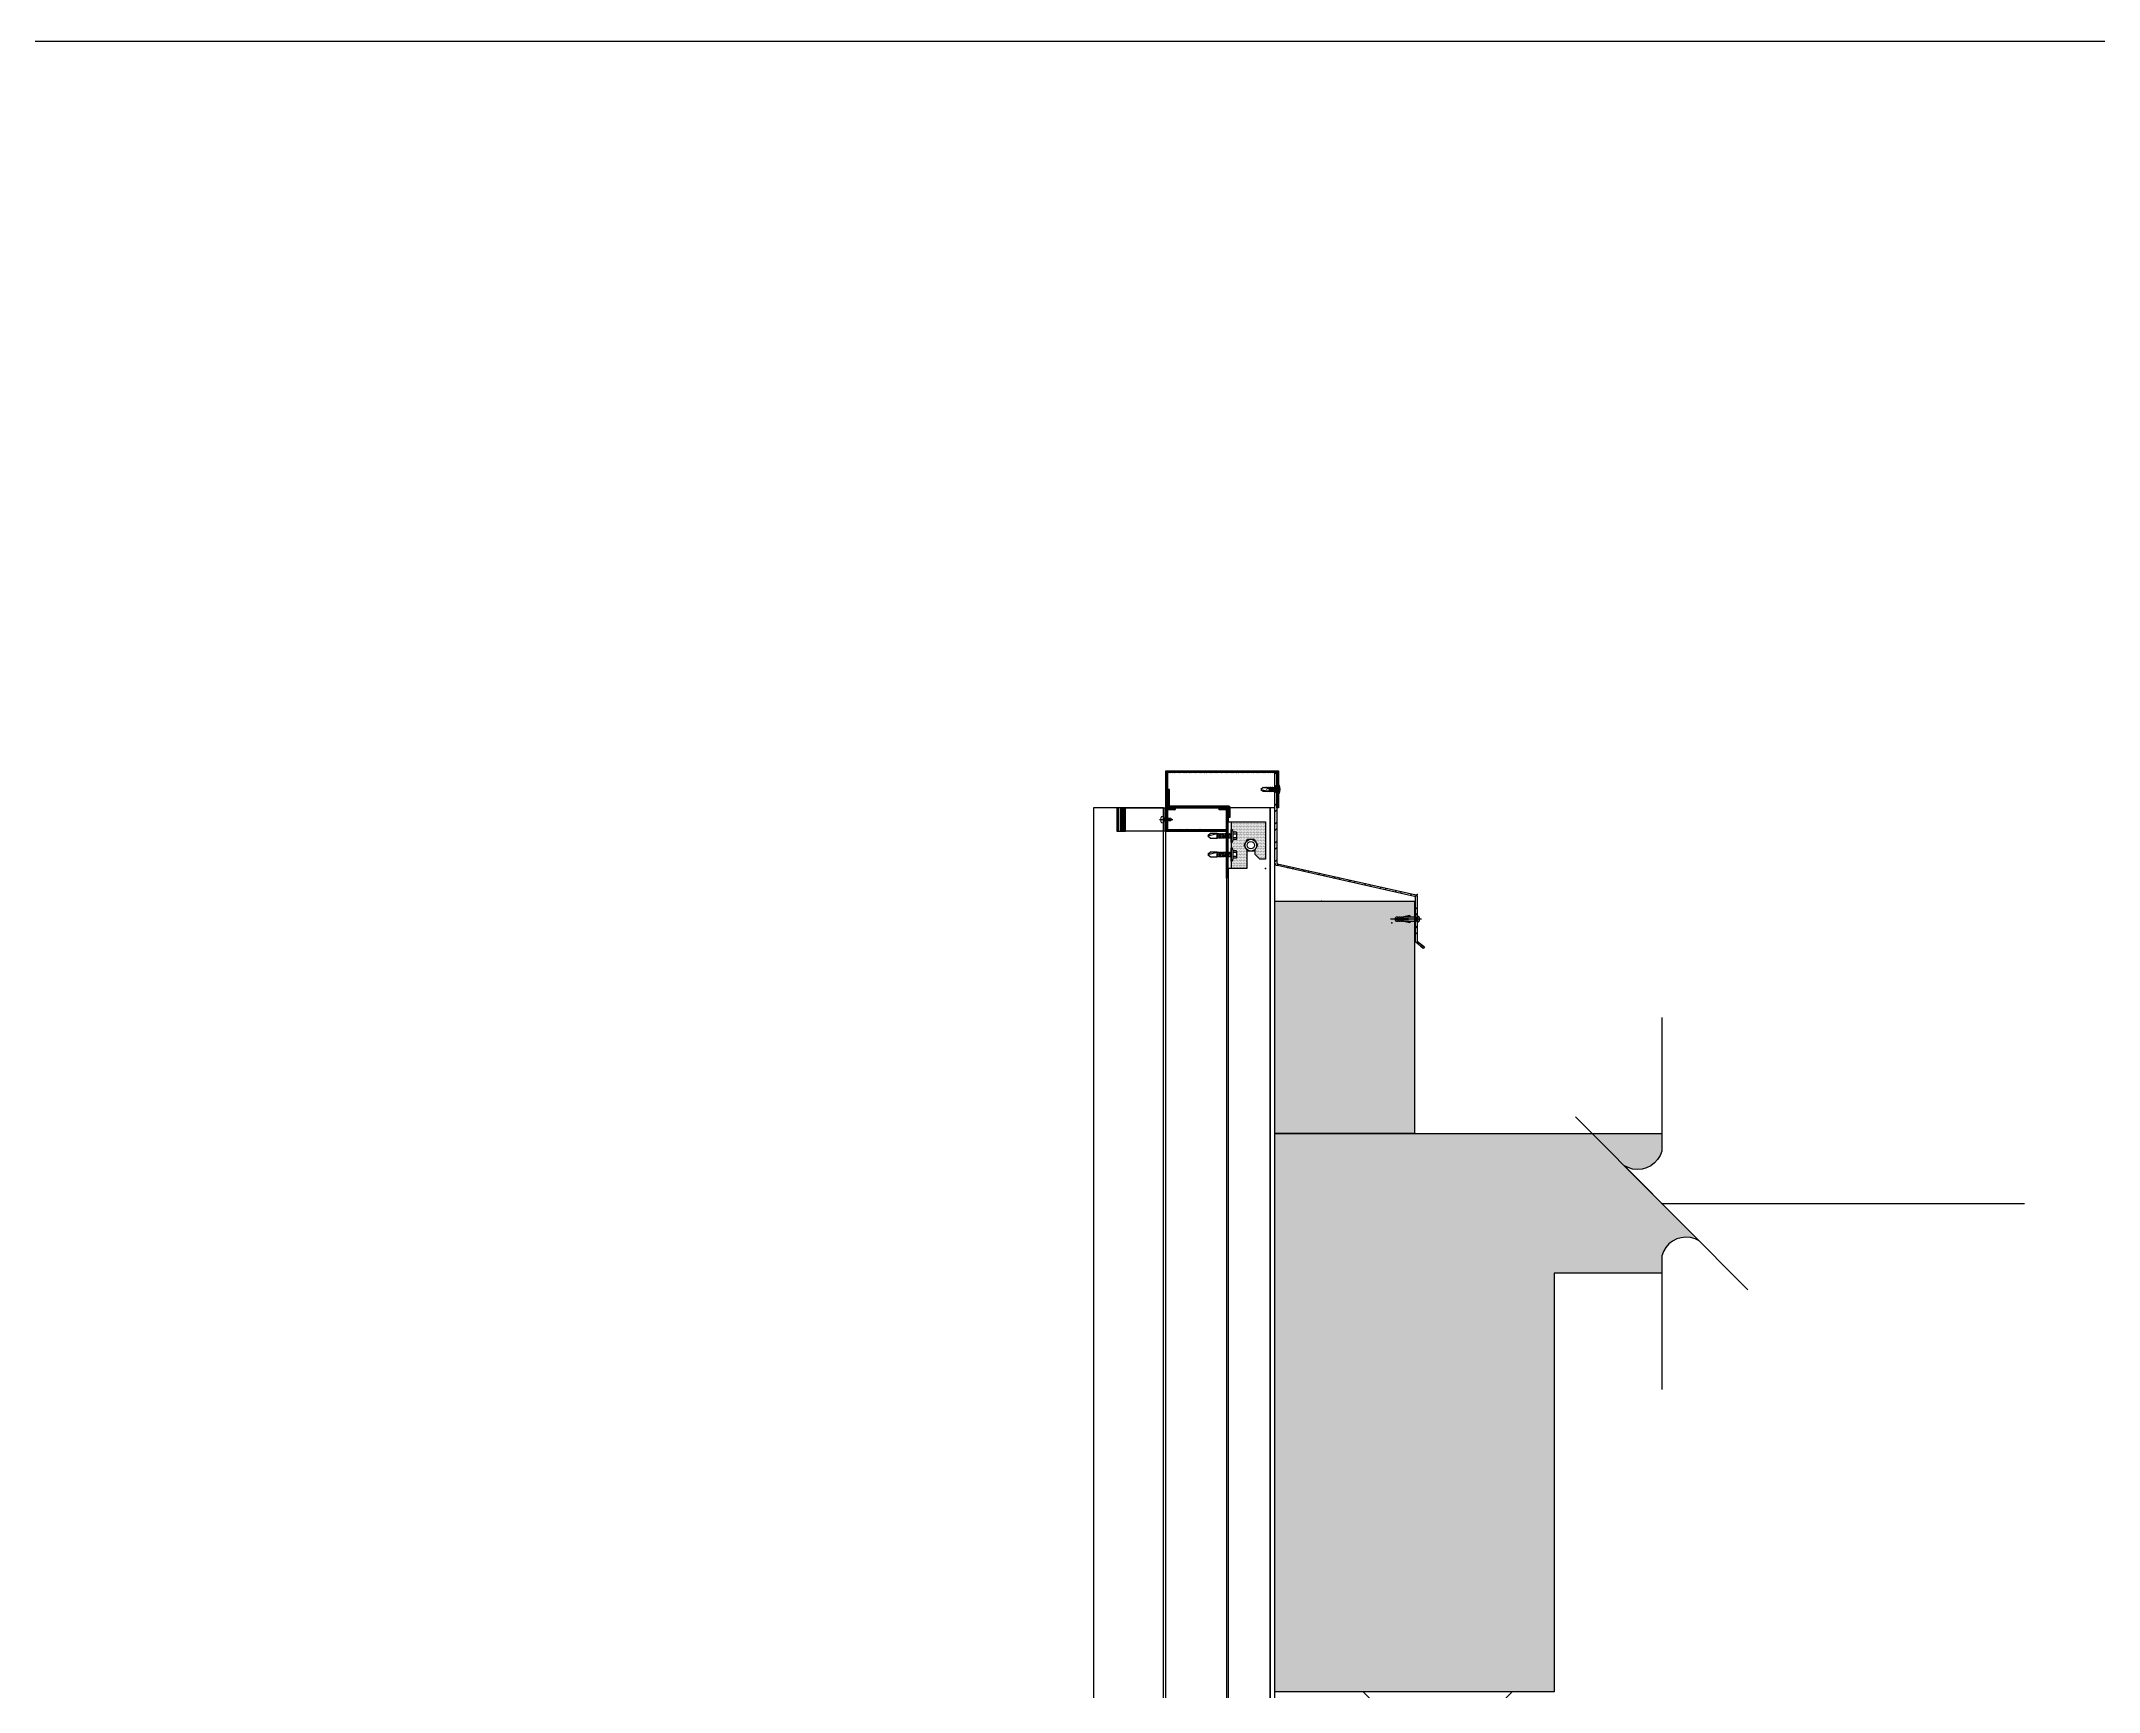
# Model space of a CAD drawing. Header units: millimetres. Extents: x -1379 to 1385823, y -4884429 to 548763.
# Drawn here: x 458330 to 460540, y -2435916 to -2434142 of the extents above; entities that cross this region are included whole.
import ezdxf
from ezdxf.xclip import XClip

# ---------------------------------------------------------------- set-up
doc = ezdxf.new("R2010")
doc.units = ezdxf.units.MM
doc.header["$XCLIPFRAME"] = 0
doc.set_wipeout_variables(frame=1)
doc.linetypes.add('CENTER', pattern=[50.8, 31.75, -6.35, 6.35, -6.35])
doc.linetypes.add('TA_HL_001.00000', pattern=[6.5, 3.55, -2.95])
for name, color, linetype in [('000 - 0_SYM_DWG_BREAKER_DEF_SUB', 7, 'Continuous'), ('000 - 0_SYM_DWG_BREAKER_MAIN_COLOR_1', 7, 'Continuous'), ('000 - 0_SYM_DWG_BREAKER_WIPEOUT_', 7, 'Continuous'), ('000 - CONCRETE_COL_CUT_COLOR_1', 7, 'Continuous'), ('000 - CONCRETE_COL_CUT_COLOR_5', 7, 'Continuous'), ('000 - CONCRETE_COL_HATCH_', 7, 'Continuous'), ('000 - CONCRETE_COL_WIPEOUT_', 7, 'Continuous'), ('000 - L I N E 0.1', 7, 'Continuous'), ('000 - STRUCTURE_STEEL_FASTERN_MAIN_COLOR_2', 7, 'Continuous'), ('000 - STRUCTURE_STEEL_FRAMING_MAIN_COLOR_1', 7, 'Continuous'), ('000 - STRUCTURE_STEEL_FRAMING_WIPEOUT_', 7, 'Continuous'), ('010 - ASPG_ACCESSORIES_MAIN_COLOR_1', 7, 'Continuous'), ('010 - ASPG_ACCESSORIES_MAIN_COLOR_2', 7, 'Continuous'), ('010 - ASPG_ACCESSORIES_SUB_COLOR_2', 7, 'Continuous'), ('010 - ASPG_ACCESSORIES_SUB_COLOR_3', 7, 'Continuous'), ('010 - ASPG_ACCESSORIES_SYMBOL_', 7, 'Continuous'), ('010 - ASPG_ACCESSORIES_WIPEOUT_', 7, 'Continuous'), ('010 - ASPG_EXTR_MAIN_COLOR_2', 7, 'Continuous'), ('010 - ASPG_EXTR_WIPEOUT_', 7, 'Continuous'), ('010 - ASPG_FASTERN_MAIN_COLOR_1', 7, 'Continuous'), ('010 - ASPG_FASTERN_SUB_COLOR_2', 7, 'Continuous'), ('010 - ASPG_FASTERN_WIPEOUT_', 7, 'Continuous'), ('010 - ASPG_FLASHING_CUT_COLOR_3', 7, 'Continuous'), ('010 - ASPG_FLASHING_CUT_COLOR_4', 7, 'Continuous'), ('010 - ASPG_FLASHING_CUT_COLOR_5', 7, 'Continuous'), ('010 - ASPG_FLASHING_HATCH_', 7, 'Continuous'), ('010 - ASPG_FRAMING_CUT_COLOR_4', 7, 'Continuous'), ('010 - ASPG_FRAMING_HATCH_', 7, 'Continuous'), ('010 - ASPG_FRAMING_SUB_COLOR_2', 7, 'Continuous'), ('010 - ASPG_FRAMING_WIPEOUT_', 7, 'Continuous'), ('Center Line', 7, 'CENTER'), ('HATCH', 7, 'Continuous')]:
    doc.layers.add(name, color=color, linetype=linetype)
doc.layers.add('010 - ASPG_ACCESSORIES_DEF_SUB', color=7, linetype='Continuous', plot=False)
doc.layers.add('SCREW', color=7, linetype='Continuous', lineweight=5)
doc.styles.add('Cetury Gothic', font='swissl.ttf')
pattern_1 = [(45, (0, 0), (-1.01028, 1.01028), []), (45, (0.6735, 0), (-1.01028, 1.01028), [])]

# ---------------------------------------------------------------- blocks, each defined once
blk = doc.blocks.new('*U3058')
at = {"color": 7}
blk.add_wipeout([(4500, 67.8), (4500, 144.8), (0, 144.8), (0, 67.8)], dxfattribs=at).dxf.layer = '010 - ASPG_EXTR_WIPEOUT_'
at = {"layer": '010 - ASPG_EXTR_MAIN_COLOR_2', "color": 7}
blk.add_lwpolyline([(4500, 69.8), (4500, 144.8), (0, 144.8), (0, 69.8)], close=True, dxfattribs=at)
blk = doc.blocks.new('*U3394')
at = {"color": 7}
for points in [[(-225, -100), (-175, -100), (-175, 4400), (-225, 4400)], [(60, 3430), (60, 3420), (-60, 3420), (-60, 3430), (-80, 3450), (80, 3450)]]:
    blk.add_wipeout(points, dxfattribs=at).dxf.layer = '000 - STRUCTURE_STEEL_FRAMING_WIPEOUT_'
at = {"layer": '000 - STRUCTURE_STEEL_FRAMING_MAIN_COLOR_1', "color": 7}
for points in [[(-225, -100), (-180, -100), (-180, 4400), (-225, 4400)], [(-180, -100), (-175, -100), (-175, 4400), (-180, 4400)]]:
    blk.add_lwpolyline(points, close=True, dxfattribs=at)
at = {"color": 7}
blk.add_wipeout([(60, 3430), (60, 3420), (-60, 3420), (-60, 3430), (-80, 3450), (80, 3450)], dxfattribs=at)
at = {"layer": '000 - STRUCTURE_STEEL_FASTERN_MAIN_COLOR_2', "color": 7, "lineweight": 0}
blk.add_lwpolyline([(60, 3430), (60, 3420), (-60, 3420), (-60, 3430), (-80, 3450), (80, 3450)], close=True, dxfattribs=at)
blk = doc.blocks.new('000_ASPG_TYP_FILES_20260218-010703_FRAME_EXTR_HONLIZONTAL')
at = {"layer": '010 - ASPG_FRAMING_HATCH_'}
h = blk.add_hatch(dxfattribs=at)
h.set_pattern_fill('ANSI32', scale=0.1)
edge = h.paths.add_edge_path()
edge.add_line((74.7, 2), (25, 2))
edge.add_line((25, 2), (25, 67))
edge.add_arc((24.7, 67), 0.3, 0, 90)
edge.add_line((24.7, 67.3), (0.3, 67.3))
edge.add_arc((0.3, 67), 0.3, 90, 180)
edge.add_line((0, 67), (0, 57.6))
edge.add_arc((0.3, 57.6), 0.3, 180, 270)
edge.add_line((0.3, 57.3), (1.7, 57.3))
edge.add_arc((1.7, 57.6), 0.3, 270, 360)
edge.add_line((2, 57.6), (2, 65))
edge.add_arc((2.3, 65), 0.3, 90, 180, ccw=False)
edge.add_line((2.3, 65.3), (22.7, 65.3))
edge.add_arc((22.7, 65), 0.3, 0, 90, ccw=False)
edge.add_line((23, 65), (23, 49))
edge.add_line((23, 49), (23.5, 48.5))
edge.add_line((23.5, 48.5), (23, 48))
edge.add_line((23, 48), (23, 22.3))
edge.add_line((23, 22.3), (23.5, 21.8))
edge.add_line((23.5, 21.8), (23, 21.3))
edge.add_line((23, 21.3), (23, 2.3))
edge.add_arc((22.7, 2.3), 0.3, -90, 0, ccw=False)
edge.add_line((22.7, 2), (2.3, 2))
edge.add_arc((2.3, 2.3), 0.3, 180, 270, ccw=False)
edge.add_line((2, 2.3), (2, 9.7))
edge.add_arc((1.7, 9.7), 0.3, 0, 90)
edge.add_line((1.7, 10), (0.3, 10))
edge.add_arc((0.3, 9.7), 0.3, 90, 180)
edge.add_line((0, 9.7), (0, 0.3))
edge.add_arc((0.3, 0.3), 0.3, 180, 270)
edge.add_line((0.3, 0), (74.7, 0))
at = {"layer": '010 - ASPG_ACCESSORIES_DEF_SUB', "color": 7}
for p in [(0, 67.3), (25, 67.3), (25, 67.3), (0, 57.3), (0, 10), (0, 10), (0, 0), (75, 2), (75, 0)]:
    blk.add_point(p, dxfattribs=at)
at = {"layer": '010 - ASPG_FRAMING_CUT_COLOR_4', "color": 7}
blk.add_line((75, 0.3), (75, 1.7), dxfattribs=at)
blk.add_lwpolyline([(74.7, 2), (25, 2), (25, 67, 0.414214), (24.7, 67.3), (0.3, 67.3, 0.414214), (0, 67), (0, 57.6, 0.414214), (0.3, 57.3), (1.7, 57.3, 0.414214), (2, 57.6), (2, 65, -0.414214), (2.3, 65.3), (22.7, 65.3, -0.414214), (23, 65), (23, 49), (23.5, 48.5), (23, 48), (23, 22.3), (23.5, 21.8), (23, 21.3), (23, 2.3, -0.414214), (22.7, 2), (2.3, 2, -0.414214), (2, 2.3), (2, 9.7, 0.414214), (1.7, 10), (0.3, 10, 0.414214), (0, 9.7), (0, 0.3, 0.414214), (0.3, 0), (74.7, 0)], format="xyb", dxfattribs=at)
for centre, start, end in [((0.3, 57.6), 180, 270), ((1.7, 57.6), 270, 0), ((2.3, 65), 90, 180), ((0.3, 9.7), 90, 180), ((0.3, 0.3), 180, 270), ((1.7, 9.7), 0, 90), ((2.3, 2.3), 180, 270), ((22.7, 2.3), 270, 0), ((74.7, 1.7), 0, 90), ((74.7, 0.3), 270, 0)]:
    blk.add_arc(centre, 0.3, start, end, dxfattribs=at)
blk = doc.blocks.new('PZG35-9D5')
at = {"layer": 'Center Line', "color": 7}
blk.add_line((0, 3.7), (0, -10.5), dxfattribs=at)
at = {"layer": 'SCREW', "color": 7}
for p, q in [((-1.4, 0), (-1.4, -1.1)), ((1.4, 0), (1.4, -0.6)), ((-1.9, -1.4), (1.9, -0.9)), ((-1.9, -1.4), (-1.4, -1.1)), ((-1.9, -1.4), (-1.4, -1.7)), ((-1.9, -2.7), (1.9, -2.2)), ((-1.9, -2.7), (-1.4, -2.4)), ((-1.9, -2.7), (-1.4, -3)), ((-1.9, -4), (-1.4, -3.7)), ((-1.9, -4), (-1, -3.9)), ((-1.9, -4), (-1.4, -4.3)), ((-1.4, -1.1), (1.4, -0.6)), ((-1.4, -1.7), (1.4, -1.2)), ((-1.4, -1.7), (-1.4, -2.4)), ((-1.4, -2.4), (1.4, -1.9)), ((-1.4, -3), (1.4, -2.5)), ((-1.4, -3), (-1.4, -3.7)), ((-1.4, -3.7), (-0.8, -3.6)), ((-1.4, -4.3), (-1.4, -8.1)), ((-1.4, -4.3), (-1.2, -4.3)), ((0, -9.5), (-1.4, -8.1)), ((0, -9.5), (1.4, -8.1)), ((0.6, -3.3), (1.4, -3.2)), ((0.7, -3.7), (1.9, -3.5)), ((0.7, -3.9), (1.4, -3.8)), ((0.7, -4.6), (1.4, -4.5)), ((0.7, -5), (1.9, -4.8)), ((0.7, -5.2), (1.4, -5.1)), ((1.9, -0.9), (1.4, -0.6)), ((1.9, -0.9), (1.4, -1.2)), ((1.4, -1.2), (1.4, -1.9)), ((1.9, -2.2), (1.4, -1.9)), ((1.9, -2.2), (1.4, -2.5)), ((1.4, -2.5), (1.4, -3.2)), ((1.9, -3.5), (1.4, -3.2)), ((1.9, -3.5), (1.4, -3.8)), ((1.4, -3.8), (1.4, -4.5)), ((1.9, -4.8), (1.4, -4.5)), ((1.9, -4.8), (1.4, -5.1)), ((1.4, -5.1), (1.4, -8.1))]:
    blk.add_line(p, q, dxfattribs=at)
blk.add_lwpolyline([(0, -9.5), (0.7, -5.2), (0.7, -3.6, 0.417657), (0.4, -3.3, 0.108102), (-0.8, -3.6), (-1.4, -4.7)], format="xyb", dxfattribs=at)
blk = doc.blocks.new('*U3139')
at = {"layer": 'SCREW', "color": 7}
blk.add_lwpolyline([(3, 1.8, 0.09906), (0.8, 2.5), (0.8, 2.3), (-0.8, 2.3), (-0.8, 2.5, 0.09906), (-3, 1.8, 0.266588), (-3.5, 1), (-3.5, 0.2, 0.414214), (-3.3, 0), (3.3, 0, 0.414214), (3.5, 0.2), (3.5, 1, 0.266588)], format="xyb", close=True, dxfattribs=at)
blk.add_blockref('PZG35-9D5', (0, 0), dxfattribs=at)
blk = doc.blocks.new('000_ASPG_TYP_FILES_BK_FOR_ASPG_LOUVERS_SIDE_VIEW')
at = {"color": 7}
blk.add_point((0, 0), dxfattribs=at)
at = {"layer": '010 - ASPG_ACCESSORIES_MAIN_COLOR_1', "color": 7}
blk.add_line((2.8, -12.5), (2.8, 12.5), dxfattribs=at)
for points in [[(43.2, -12.5), (0.8, -12.5), (0.8, 12.5), (43.2, 12.5)], [(52.5, 12.5), (43.2, 12.5), (43.2, -12.5), (52.5, -12.5)]]:
    blk.add_lwpolyline(points, close=True, dxfattribs=at)
at = {"layer": '010 - ASPG_ACCESSORIES_SUB_COLOR_3', "color": 7}
for p, q in [((43.5, -12.5), (43.5, 12.5)), ((43.8, -12.5), (43.8, 12.5)), ((44.3, -12.5), (44.3, 12.5)), ((45, -12.5), (45, 12.5)), ((45.8, -12.5), (45.8, 12.5)), ((46.7, -12.5), (46.7, 12.5)), ((47.6, -12.5), (47.6, 12.5)), ((48.6, -12.5), (48.6, 12.5)), ((50.6, -12.5), (50.6, 12.5)), ((51.4, -12.5), (51.4, 12.5)), ((52.1, -12.5), (52.1, 12.5)), ((52.5, -12.5), (52.5, 12.5))]:
    blk.add_line(p, q, dxfattribs=at)
at = {"layer": 'SCREW', "color": 7, "rotation": 270}
blk.add_blockref('*U3139', (2.8, 0), dxfattribs=at)
blk = doc.blocks.new('A$C57452C2B')
at = {"layer": '010 - ASPG_FASTERN_MAIN_COLOR_1', "color": 7}
for p, q in [((0.007, 0.031), (0.0045, 0.021)), ((0.003, 0.0005), (0.003, 0.004)), ((0.01, 0), (0.004, 0)), ((0.005, 0.0005), (0.005, 0.004)), ((0.009, 0.0005), (0.009, 0.004)), ((0.011, 0.0005), (0.011, 0.004))]:
    blk.add_line(p, q, dxfattribs=at)
for points in [[(0.0045, 0.021), (0.0045, 0.028), (0.007, 0.031), (0.0095, 0.028), (0.0095, 0.021)], [(0.014, 0.005), (0.014, 0.006), (0, 0.006), (0, 0.005), (0.003, 0.004), (0.011, 0.004)]]:
    blk.add_lwpolyline(points, close=True, dxfattribs=at)
for centre, radius, start, end in [((0.004, 0.0013), 0.00125, 216.8699, 323.1301), ((0.007, 0.0043), 0.00425, 241.9275, 298.0725), ((0.01, 0.0013), 0.00125, 216.8699, 323.1301)]:
    blk.add_arc(centre, radius, start, end, dxfattribs=at)
at = {"layer": '010 - ASPG_FASTERN_SUB_COLOR_2', "color": 7}
for p in [(0.0095, 0.021), (0.0045, 0.021)]:
    blk.add_line(p, (0.0045, 0.0197), dxfattribs=at)
for points in [[(0.0045, 0.0167, 0.666667), (0.0045, 0.0182), (0.0095, 0.0195, 0.666667), (0.0095, 0.018)], [(0.0045, 0.0152, 0.666667), (0.0045, 0.0167), (0.0095, 0.018, 0.666667), (0.0095, 0.0165)], [(0.0045, 0.0137, 0.666667), (0.0045, 0.0152), (0.0095, 0.0165, 0.666667), (0.0095, 0.015)], [(0.0045, 0.0122, 0.666667), (0.0045, 0.0137), (0.0095, 0.015, 0.666667), (0.0095, 0.0135)], [(0.0045, 0.0107, 0.666667), (0.0045, 0.0122), (0.0095, 0.0135, 0.666667), (0.0095, 0.012)], [(0.0045, 0.0092, 0.666667), (0.0045, 0.0107), (0.0095, 0.012, 0.666667), (0.0095, 0.0105)], [(0.0045, 0.0077, 0.666667), (0.0045, 0.0092), (0.0095, 0.0105, 0.666667), (0.0095, 0.009)], [(0.0045, 0.0062, 0.666667), (0.0045, 0.0077), (0.0095, 0.009, 0.666667), (0.0095, 0.0075)], [(0.0047, 0.006, 0.091189), (0.0045, 0.0062), (0.0095, 0.0075, 0.666667), (0.0095, 0.006)]]:
    blk.add_lwpolyline(points, format="xyb", dxfattribs=at)
for centre, start, end in [((0.0042, 0.0189), 292.6199, 67.3801), ((0.0098, 0.0203), 112.6199, 247.3801)]:
    blk.add_arc(centre, 0.000812, start, end, dxfattribs=at)
blk = doc.blocks.new('A$C6d2a724f')
at = {"color": 7}
blk.add_wipeout([(-3.7, 6.3), (3.7, 6.3), (7.3, 0), (3.7, -6.3), (-3.7, -6.3), (-7.3, 0)], dxfattribs=at).dxf.layer = '010 - ASPG_FASTERN_MAIN_COLOR_1'
at = {"layer": '010 - ASPG_FASTERN_MAIN_COLOR_1', "color": 7}
blk.add_lwpolyline([(-3.7, 6.3), (3.7, 6.3), (7.3, 0), (3.7, -6.3), (-3.7, -6.3), (-7.3, 0)], close=True, dxfattribs=at)
at = {"layer": '010 - ASPG_FASTERN_SUB_COLOR_2', "color": 7}
for radius in [6.33, 3.96]:
    blk.add_circle((0, 0), radius, dxfattribs=at)
blk = doc.blocks.new('A$Cb3d6a647')
at = {"color": 7}
blk.add_wipeout([(0, -50), (0, -50), (0, 0), (40, 0), (40, -40), (33.7, -40), (28.7, -35), (28.7, -25), (27.4, -21.8), (24.2, -20.5), (21, -21.8), (19.7, -25), (19.7, -50)], dxfattribs=at).dxf.layer = '010 - ASPG_FASTERN_WIPEOUT_'
at = {"layer": 'HATCH'}
h = blk.add_hatch(dxfattribs=at)
h.set_pattern_fill('DOTS', scale=0.5)
h.paths.add_polyline_path([(3, 0), (3, -8), (4, -8), (5, -11), (8.5, -11, -0.236068), (9, -12), (9, -19), (5, -19), (4, -22), (3, -22), (3, -28), (4, -28), (5, -31), (8.5, -31, -0.236068), (9, -32), (9, -39), (5, -39), (4, -42), (3, -42), (3, -50), (19.7, -50), (19.7, -25, -1), (28.7, -25), (28.7, -35), (33.7, -40), (40, -40), (40, 0)])
at = {"color": 7}
blk.add_point((40, -50), dxfattribs=at)
at = {"layer": '010 - ASPG_ACCESSORIES_MAIN_COLOR_1', "color": 7}
blk.add_lwpolyline([(0, 0), (3, 0), (3, -50), (0, -50)], close=True, dxfattribs=at)
at = {"layer": '010 - ASPG_ACCESSORIES_MAIN_COLOR_2', "color": 7}
blk.add_lwpolyline([(0, 0), (40, 0), (40, -40), (33.7, -40), (28.7, -35), (28.7, -25, 1), (19.7, -25), (19.7, -50), (0, -50)], format="xyb", close=True, dxfattribs=at)
at = {"color": 7, "extrusion": (0, 0, -1), "xscale": 1000, "yscale": 1000, "zscale": -1000, "rotation": 270}
for p in [(-9, -8), (-9, -28)]:
    blk.add_blockref('A$C57452C2B', p, dxfattribs=at)
at = {"color": 7}
blk.add_blockref('A$C6d2a724f', (24.2, -25), dxfattribs=at)
blk = doc.blocks.new('*U3059')
at = {"color": 7}
blk.add_wipeout([(1475, 2), (25, 2), (25, 67.3), (1475, 67.3)], dxfattribs=at).dxf.layer = '010 - ASPG_FRAMING_WIPEOUT_'
at = {"layer": '010 - ASPG_FRAMING_SUB_COLOR_2', "color": 7}
blk.add_lwpolyline([(1475, 2), (25, 2), (25, 67.3), (1475, 67.3)], close=True, dxfattribs=at)
at = {"color": 7, "rotation": 90}
for p in [(12.5, 67.3), (1487.5, 67.3)]:
    blk.add_blockref('000_ASPG_TYP_FILES_BK_FOR_ASPG_LOUVERS_SIDE_VIEW', p, dxfattribs=at)
at = {"color": 7}
blk.add_blockref('000_ASPG_TYP_FILES_20260218-010703_FRAME_EXTR_HONLIZONTAL', (0, 0), dxfattribs=at)
at = {"color": 7, "xscale": -1}
blk.add_blockref('000_ASPG_TYP_FILES_20260218-010703_FRAME_EXTR_HONLIZONTAL', (1500, 0), dxfattribs=at)
at = {"color": 7, "rotation": 270}
for p in [(65, 0), (1485, 0)]:
    blk.add_blockref('A$Cb3d6a647', p, dxfattribs=at)
blk = doc.blocks.new('A$C5129835f')
at = {"color": 7}
blk.add_lwpolyline([(357.307, -277), (0, -277), (0, 0), (357.307, 0)], close=True, dxfattribs=at)
blk = doc.blocks.new('*U3065')
at = {"layer": '000 - CONCRETE_COL_HATCH_'}
h = blk.add_hatch(dxfattribs=at)
h.set_pattern_fill('AR-CONC', scale=0.04)
h.set_pattern_definition([(50, (52200, -850306.8257), (7.28738676, -0.63756342), [0.762, -8.382]), (355, (52200, -850306.826), (-1.40973686, 7.64227381), [0.6096, -6.70562337]), (100.4514447, (52200.607, -850306.879), (5.877649884, 7.004710076), [0.64760035, -7.123609784]), (46.1842, (52200, -850304.794), (10.84316164, -1.68169312), [1.143, -12.573]), (96.6355576, (52200.904, -850304.934), (9.49616536, 9.89704498), [0.97140093, -10.68542433]), (351.1841512, (52200, -850304.794), (9.49616536, 9.89704498), [0.91439868, -10.05838928]), (21, (52201.016, -850305.3017), (6.06457565, -4.090607927), [0.762, -8.382]), (326, (52201.016, -850305.302), (2.472081134, 7.367518645), [0.6096, -6.7056]), (71.451445, (52201.5214, -850305.6426), (8.53665677, 3.276910755), [0.64760035, -7.123597504]), (37.5, (52200, -850306.8257), (0.12354413, 3.382201555), [0, -6.62432, 0, -6.8072, 0, -6.731]), (7.5, (52200, -850306.8257), (2.6727865, 4.007222993), [0, -3.88112, 0, -6.47192, 0, -2.5654]), (327.5, (52197.7343, -850306.8257), (5.423623807, -0.22914976), [0, -2.54, 0, -7.9248, 0, -10.5156]), (317.5, (52196.7183, -850306.8257), (5.925167255, 1.017059641), [0, -3.302, 0, -5.26288, 0, -7.4676])])
h.paths.add_polyline_path([(0, 0), (0, -450), (-300, -450), (-300, 150), (1200, 150), (1200, 0)])
at = {"layer": '000 - CONCRETE_COL_CUT_COLOR_1', "color": 7, "lineweight": -2}
blk.add_lwpolyline([(0, 0), (0, -450), (-300, -450), (-300, 150), (1200, 150), (1200, 0), (1200, 0), (1200, 0), (1200, 0), (1200, 0), (1200, 0), (1200, 0), (1200, 0), (1200, 0), (1200, 0), (1200, 0), (1200, 0), (1200, 0), (1200, 0), (1200, 0), (1200, 0), (1200, 0), (1200, 0), (1200, 0), (1200, 0), (1200, 0), (1200, 0), (1200, 0), (1200, 0), (1200, 0), (1200, 0), (1200, 0), (1200, 0), (1200, 0), (1200, 0), (1200, 0), (1200, 0), (1200, 0), (1200, 0), (1200, 0), (1200, 0), (1200, 0), (1200, 0), (1200, 0), (1200, 0), (1200, 0), (1200, 0), (1200, 0)], close=True, dxfattribs=at)
blk = doc.blocks.new('*U3074')
at = {"color": 7}
blk.add_wipeout([(25.99, -13.33), (0, -13.33), (0, -3.75), (-0.11, -3.43), (-0.29, -3.15), (-0.51, -2.9), (-0.78, -2.69), (-1.09, -2.54), (-1.41, -2.45), (-1.75, -2.42), (-2.08, -2.46), (-2.4, -2.56), (-2.7, -2.71), (0, 0), (2.69, 2.69), (2.39, 2.54), (2.07, 2.45), (1.73, 2.42), (1.4, 2.46), (1.08, 2.55), (0.78, 2.7), (0.52, 2.9), (0.29, 3.15), (0.12, 3.44), (0, 3.75), (0, 13.33), (25.99, 13.33), (25.99, 3.75), (26.11, 3.44), (26.28, 3.15), (26.5, 2.9), (26.77, 2.7), (27.07, 2.55), (27.39, 2.46), (27.72, 2.42), (28.05, 2.45), (28.38, 2.54), (28.67, 2.69), (25.99, 0), (23.28, -2.71), (23.58, -2.56), (23.91, -2.46), (24.24, -2.42), (24.58, -2.45), (24.9, -2.54), (25.2, -2.69), (25.47, -2.9), (25.7, -3.15), (25.87, -3.43), (25.99, -3.75)], dxfattribs=at).dxf.layer = '000 - 0_SYM_DWG_BREAKER_WIPEOUT_'
at = {"layer": '000 - 0_SYM_DWG_BREAKER_DEF_SUB', "color": 7}
blk.add_line((0, 0), (25.99, 0), dxfattribs=at)
at = {"layer": '000 - 0_SYM_DWG_BREAKER_MAIN_COLOR_1', "color": 7, "linetype": 'ByBlock', "lineweight": -2}
blk.add_line((-6.18, -6.2), (6.18, 6.2), dxfattribs=at)
blk.add_lwpolyline([(0, -13.33), (0, -3.75), (-0.11, -3.43), (-0.29, -3.15), (-0.51, -2.9), (-0.78, -2.69), (-1.09, -2.54), (-1.41, -2.45), (-1.75, -2.42), (-2.08, -2.46), (-2.4, -2.56), (-2.7, -2.71), (0, 0), (2.69, 2.69), (2.39, 2.54), (2.07, 2.45), (1.73, 2.42), (1.4, 2.46), (1.08, 2.55), (0.78, 2.7), (0.52, 2.9), (0.29, 3.15), (0.12, 3.44), (0, 3.75), (0, 13.33)], dxfattribs=at)
blk.add_point((0, 0), dxfattribs=at)
blk = doc.blocks.new('A$C09BF45C0')
at = {"layer": '010 - ASPG_ACCESSORIES_SUB_COLOR_3', "color": 7}
for p, q in [((0, 0.019), (0, 0.0195)), ((0.009, 0.0195), (0, 0.0195)), ((0.009, 0.019), (0, 0.019)), ((0.002, 0.019), (0.0025, 0.0172)), ((0.002, 0.0164), (0.007, 0.0175)), ((0.002, 0.0144), (0.007, 0.0155)), ((0.002, 0.0124), (0.007, 0.0135)), ((0.002, 0.0104), (0.007, 0.0115)), ((0.002, 0.0084), (0.0043, 0.0089)), ((0.002, 0.0064), (0.0033, 0.0067)), ((0.002, 0.0044), (0.0027, 0.0046)), ((0.0025, 0.0169), (0.0025, 0.0172)), ((0.0025, 0.0149), (0.0025, 0.0161)), ((0.0025, 0.0129), (0.0025, 0.0141)), ((0.0025, 0.0109), (0.0025, 0.0121)), ((0.0025, 0.0089), (0.0025, 0.0101)), ((0.0025, 0.0069), (0.0025, 0.0081)), ((0.0025, 0.0049), (0.0025, 0.0061)), ((0.0025, 0.0024), (0.0025, 0.0041)), ((0.0025, 0.0024), (0.0045, 0)), ((0.0039, 0.0207), (0.0039, 0.02)), ((0.0039, 0.02), (0.0051, 0.02)), ((0.0045, 0), (0.0065, 0.0081)), ((0.0045, 0), (0.0065, 0.0024)), ((0.0051, 0.02), (0.0051, 0.0207)), ((0.0057, 0.0092), (0.007, 0.0095)), ((0.0065, 0.0081), (0.0057, 0.0015)), ((0.0064, 0.0074), (0.007, 0.0075)), ((0.0065, 0.0158), (0.0065, 0.017)), ((0.0065, 0.0138), (0.0065, 0.015)), ((0.0065, 0.0118), (0.0065, 0.013)), ((0.0065, 0.0098), (0.0065, 0.011)), ((0.0065, 0.0078), (0.0065, 0.009)), ((0.0065, 0.0024), (0.0065, 0.007)), ((0.0065, 0.0058), (0.0065, 0.007)), ((0.0065, 0.0038), (0.0065, 0.005)), ((0.0066, 0.0177), (0.007, 0.019)), ((0.009, 0.019), (0.009, 0.0195))]:
    blk.add_line(p, q, dxfattribs=at)
for points in [[(0.0025, 0.0169), (0.0065, 0.0178, 0.222712), (0.007, 0.0175, -0.168799), (0.0065, 0.017), (0.0025, 0.0161, -0.16927), (0.002, 0.0164, 0.183704)], [(0.0025, 0.0149), (0.0065, 0.0158, 0.222712), (0.007, 0.0155, -0.168799), (0.0065, 0.015), (0.0025, 0.0141, -0.16927), (0.002, 0.0144, 0.183704)], [(0.0025, 0.0129), (0.0065, 0.0138, 0.222712), (0.007, 0.0135, -0.168799), (0.0065, 0.013), (0.0025, 0.0121, -0.16927), (0.002, 0.0124, 0.183704)], [(0.0025, 0.0109), (0.0065, 0.0118, 0.222712), (0.007, 0.0115, -0.168799), (0.0065, 0.011), (0.0025, 0.0101, -0.16927), (0.002, 0.0104, 0.183704)]]:
    blk.add_lwpolyline(points, format="xyb", close=True, dxfattribs=at)
for points in [[(0.0041, 0.0085), (0.0025, 0.0081, -0.16927), (0.002, 0.0084, 0.183704), (0.0025, 0.0089), (0.0065, 0.0098, 0.222712), (0.007, 0.0095, -0.168799), (0.0065, 0.009), (0.0061, 0.009)], [(0.0032, 0.0063), (0.0025, 0.0061, -0.16927), (0.002, 0.0064, 0.183704), (0.0025, 0.0069), (0.0035, 0.0071)], [(0.0027, 0.0042), (0.0025, 0.0041, -0.16927), (0.002, 0.0044, 0.183704), (0.0025, 0.0049)], [(0.0065, 0.0077), (0.0065, 0.0078, 0.222712), (0.007, 0.0075, -0.168799), (0.0065, 0.007), (0.0064, 0.007)]]:
    blk.add_lwpolyline(points, format="xyb", dxfattribs=at)
blk.add_lwpolyline([(0.0025, 0.0049), (0.0028, 0.0049)], dxfattribs=at)
for centre, radius, start, end in [((0.0045, 0.0117), 0.00904, 60.1372, 119.8628), ((0.0176, 0.0018), 0.0151, 151.1413, 177.5421), ((0.0052, 0.008), 0.00131, 2.4501, 128.8284)]:
    blk.add_arc(centre, radius, start, end, dxfattribs=at)
at = {"layer": '010 - ASPG_ACCESSORIES_SUB_COLOR_3', "color": 7, "insert": (0.005, 0.0067), "char_height": 0.001, "width": 0.059684, "attachment_point": 2, "style": 'Cetury Gothic'}
blk.add_mtext('\\A1;{\\H0.7x;\\S3/4;\\H1.429x;" }', dxfattribs=at)
blk = doc.blocks.new('000 - SELF_DRILLING_NO8.')
at = {"layer": '000 - L I N E 0.1', "color": 7, "xscale": 1000, "yscale": 1000, "zscale": 1000, "rotation": 90}
blk.add_blockref('A$C09BF45C0', (19, -4.5), dxfattribs=at)
blk = doc.blocks.new('*U2550')
at = {"layer": '010 - ASPG_ACCESSORIES_MAIN_COLOR_2', "color": 7}
blk.add_lwpolyline([(-0.0029, 0.0013), (-0.0027, 0.0017, -0.57735), (-0.0025, 0.0017), (-0.0023, 0.0013), (-0.0018, 0.0013), (-0.0015, 0.0017, -0.57735), (-0.0014, 0.0017), (-0.0011, 0.0013), (-0.0006, 0.0013), (-0.0004, 0.0017, -0.57735), (-0.0002, 0.0017), (0, 0.0014), (0, 0.0029, -0.049876), (0.0015, 0.0028, -0.129377), (0.0022, 0, -0.129377), (0.0015, -0.0028, -0.049876), (0, -0.0029), (0, -0.0013), (0, -0.0013), (-0.0006, -0.0013), (-0.0008, -0.0017, -0.577351), (-0.0009, -0.0017), (-0.0012, -0.0013), (-0.0017, -0.0013), (-0.0019, -0.0017, -0.577351), (-0.0021, -0.0017), (-0.0023, -0.0013), (-0.0029, -0.0013), (-0.0031, -0.0017, -0.57735), (-0.0033, -0.0017)], format="xyb", dxfattribs=at)
at = {"layer": '010 - ASPG_ACCESSORIES_SUB_COLOR_2', "color": 7}
for p, q in [((-0.0033, -0.0025), (-0.0033, 0.0025)), ((-0.0029, 0.0013), (-0.0033, 0.0013)), ((-0.0029, -0.0013), (-0.0033, 0.0007)), ((-0.0018, 0.0013), (-0.0023, 0.0013)), ((-0.0006, 0.0013), (-0.0011, 0.0013)), ((0, 0.0029), (0, -0.0029)), ((0.0015, 0.0028), (0.0015, -0.0028)), ((0.0015, 0.0004), (0.0015, -0.0004)), ((0.0022, 0.0004), (0.0015, 0.0004)), ((-0.0033, -0.0017), (-0.0033, -0.0016)), ((-0.0031, -0.0017), (-0.0029, -0.0013)), ((-0.0023, -0.0013), (-0.0029, -0.0013)), ((-0.0012, -0.0013), (-0.0017, -0.0013)), ((0, -0.0013), (-0.0006, -0.0013)), ((0.0015, -0.0004), (0.0022, -0.0004))]:
    blk.add_line(p, q, dxfattribs=at)
for points in [[(-0.0021, -0.0017), (-0.0023, -0.0013), (-0.0029, 0.0013), (-0.0027, 0.0017, -0.57735), (-0.0025, 0.0017), (-0.0023, 0.0013), (-0.0017, -0.0013), (-0.0019, -0.0017, -0.57)], [(-0.0009, -0.0017), (-0.0012, -0.0013), (-0.0018, 0.0013), (-0.0015, 0.0017, -0.57735), (-0.0014, 0.0017), (-0.0011, 0.0013), (-0.0006, -0.0013), (-0.0008, -0.0017, -0.57)]]:
    blk.add_lwpolyline(points, format="xyb", close=True, dxfattribs=at)
blk.add_lwpolyline([(0, -0.0013), (0, -0.0013), (-0.0006, 0.0013), (-0.0004, 0.0017, -0.57735), (-0.0002, 0.0017), (0, 0.0014)], format="xyb", dxfattribs=at)
for centre, radius, start, end in [((0, -0.0044), 0.00734, 78.5788, 90), ((-0.0034, 0), 0.00561, 0, 29.4871), ((-0.0034, 0), 0.00561, 330.5129, 0), ((-0.0032, -0.0016), 0.0000944, 210, 330), ((0, 0.0044), 0.00734, 270, 281.4212)]:
    blk.add_arc(centre, radius, start, end, dxfattribs=at)
at = {"color": 7}
blk.add_wipeout([(-0.002, 0.0025), (-0.002, -0.0025), (-0.008, -0.0025), (-0.008, -0.0041), (-0.0148, -0.0025), (-0.0148, -0.0019), (-0.016, -0.0019), (-0.016, -0.0025), (-0.0173, -0.0025), (-0.0173, -0.0019), (-0.0185, -0.0019), (-0.0185, -0.0025), (-0.0198, -0.0025), (-0.0198, -0.0019), (-0.021, -0.0019), (-0.021, -0.0025), (-0.0223, -0.0025), (-0.0235, -0.0012), (-0.0235, -0.0005), (-0.0093, -0.0005), (-0.0093, 0.0005), (-0.0235, 0.0005), (-0.0235, 0.0013), (-0.0223, 0.0025), (-0.021, 0.0025), (-0.021, 0.0019), (-0.0198, 0.0019), (-0.0198, 0.0025), (-0.0185, 0.0025), (-0.0185, 0.0019), (-0.0173, 0.0019), (-0.0173, 0.0025), (-0.016, 0.0025), (-0.016, 0.0019), (-0.0148, 0.0019), (-0.0148, 0.0025), (-0.008, 0.0041), (-0.008, 0.0025)], dxfattribs=at).dxf.layer = '010 - ASPG_ACCESSORIES_WIPEOUT_'
blk.add_point((-0.0275, -0.0041), dxfattribs=at)
at = {"layer": '010 - ASPG_ACCESSORIES_MAIN_COLOR_2', "color": 7}
blk.add_lwpolyline([(-0.002, 0.0025), (-0.002, -0.0025), (-0.008, -0.0025), (-0.008, -0.0041), (-0.0148, -0.0025), (-0.0148, -0.0019), (-0.016, -0.0019), (-0.016, -0.0025), (-0.0173, -0.0025), (-0.0173, -0.0019), (-0.0185, -0.0019), (-0.0185, -0.0025), (-0.0198, -0.0025), (-0.0198, -0.0019), (-0.021, -0.0019), (-0.021, -0.0025), (-0.0223, -0.0025), (-0.0235, -0.0012), (-0.0235, -0.0005), (-0.0093, -0.0005), (-0.0093, 0.0005), (-0.0235, 0.0005), (-0.0235, 0.0013), (-0.0223, 0.0025), (-0.021, 0.0025), (-0.021, 0.0019), (-0.0198, 0.0019), (-0.0198, 0.0025), (-0.0185, 0.0025), (-0.0185, 0.0019), (-0.0173, 0.0019), (-0.0173, 0.0025), (-0.016, 0.0025), (-0.016, 0.0019), (-0.0148, 0.0019), (-0.0148, 0.0025), (-0.008, 0.0041), (-0.008, 0.0025), (-0.002, 0.0025)], close=True, dxfattribs=at)
at = {"layer": '010 - ASPG_ACCESSORIES_SUB_COLOR_2', "color": 7}
for p, q in [((-0.0093, 0.0005), (-0.0235, 0.0005)), ((-0.0198, 0.0019), (-0.021, 0.0019)), ((-0.0173, 0.0019), (-0.0185, 0.0019)), ((-0.0148, 0.0019), (-0.016, 0.0019)), ((-0.008, 0.0041), (-0.0148, 0.0025)), ((-0.0148, 0.0025), (-0.002, 0.0025)), ((-0.0148, 0.0005), (-0.0148, 0.0025)), ((-0.0093, -0.0005), (-0.0093, 0.0005)), ((-0.008, 0.0025), (-0.008, 0.0041)), ((-0.0198, -0.0019), (-0.021, -0.0019)), ((-0.0173, -0.0019), (-0.0185, -0.0019)), ((-0.0148, -0.0019), (-0.016, -0.0019)), ((-0.0148, -0.0025), (-0.0148, -0.0005)), ((-0.002, -0.0025), (-0.0148, -0.0025)), ((-0.008, -0.0041), (-0.0148, -0.0025)), ((-0.008, -0.0041), (-0.008, -0.0025))]:
    blk.add_line(p, q, dxfattribs=at)
for points in [[(-0.0235, 0.0005), (-0.0235, 0.0013), (-0.0223, 0.0025), (-0.021, 0.0025), (-0.021, 0.0005)], [(-0.0198, 0.0005), (-0.0198, 0.0025), (-0.0185, 0.0025), (-0.0185, 0.0005)], [(-0.0173, 0.0005), (-0.0173, 0.0025), (-0.016, 0.0025), (-0.016, 0.0005)], [(-0.0093, -0.0005), (-0.0235, -0.0005)], [(-0.021, -0.0005), (-0.021, -0.0025), (-0.0223, -0.0025), (-0.0235, -0.0012), (-0.0235, -0.0005)], [(-0.0185, -0.0005), (-0.0185, -0.0025), (-0.0198, -0.0025), (-0.0198, -0.0005)], [(-0.016, -0.0005), (-0.016, -0.0025), (-0.0173, -0.0025), (-0.0173, -0.0005)]]:
    blk.add_lwpolyline(points, dxfattribs=at)
at = {"layer": '010 - ASPG_ACCESSORIES_SYMBOL_', "color": 7}
blk.add_line((0.0046, 0), (-0.0288, 0), dxfattribs=at)
blk = doc.blocks.new('*U3077')
at = {"layer": '010 - ASPG_FLASHING_HATCH_'}
h = blk.add_hatch(dxfattribs=at)
h.set_pattern_fill('ANSI32', scale=0.03)
h.set_pattern_definition(pattern_1)
h.paths.add_polyline_path([(54, 0), (52, 0), (52, 38), (-65.3, 38), (-65.3, 0), (-67.3, 0), (-67.3, 40), (54, 40)])
h = blk.add_hatch(dxfattribs=at)
h.set_pattern_fill('ANSI32', scale=0.03)
h.set_pattern_definition([(45, (0, 117), (-10.1028, 10.1028), []), (45, (6.735, 117), (-10.1028, 10.1028), [])])
edge = h.paths.add_edge_path()
edge.add_line((203, -143), (210.7, -149.4))
edge.add_line((210.7, -149.4), (209.4, -151))
edge.add_line((209.4, -151), (201, -143.9))
edge.add_line((201, -143.9), (201, -96))
edge.add_arc((200, -96), 1, 360, 450)
edge.add_line((200, -95), (53, -62))
edge.add_arc((53, -59), 3, 180, 270, ccw=False)
edge.add_line((50, -59), (50, 38))
edge.add_line((50, 38), (52, 38))
edge.add_line((52, 38), (52, -59))
edge.add_arc((53, -59), 1, 180, 270)
edge.add_line((53, -60), (200, -93))
edge.add_arc((200, -96), 3, 0, 90, ccw=False)
edge.add_line((203, -96), (203, -143))
h = blk.add_hatch(dxfattribs=at)
h.set_pattern_fill('ANSI32', scale=0.03)
h.set_pattern_definition(pattern_1)
edge = h.paths.add_edge_path()
edge.add_line((-65.3, 20), (-65.3, 2))
edge.add_arc((-63.3, 2), 2, 180, 270)
edge.add_line((-63.3, 0), (0, 0))
edge.add_line((0, 0), (0, -10))
edge.add_line((0, -10), (2, -10))
edge.add_line((2, -10), (2, 0))
edge.add_arc((0, 0), 2, 0, 90)
edge.add_line((0, 2), (-63.3, 2))
edge.add_line((-63.3, 2), (-63.3, 20))
edge.add_line((-63.3, 20), (-65.3, 20))
at = {"color": 7}
for p in [(100, -100), (203, -93)]:
    blk.add_point(p, dxfattribs=at)
at = {"layer": '010 - ASPG_FLASHING_CUT_COLOR_3', "color": 7}
blk.add_lwpolyline([(54, 0), (52, 0), (52, 38), (-65.3, 38), (-65.3, 0), (-67.3, 0), (-67.3, 40), (54, 40)], close=True, dxfattribs=at)
at = {"layer": '010 - ASPG_FLASHING_CUT_COLOR_4', "color": 7}
blk.add_lwpolyline([(-65.3, 20), (-65.3, 2, 0.414214), (-63.3, 0), (0, 0), (0, -10), (2, -10), (2, 0, 0.414214), (0, 2), (-63.3, 2), (-63.3, 20)], format="xyb", close=True, dxfattribs=at)
at = {"layer": '010 - ASPG_FLASHING_CUT_COLOR_5', "color": 7}
blk.add_lwpolyline([(203, -143), (210.7, -149.4), (209.4, -151), (201, -143.9), (201, -96, 0.414214), (200, -95), (53, -62, -0.414214), (50, -59), (50, 38), (52, 38), (52, -59, 0.414214), (53, -60), (200, -93, -0.414214), (203, -96)], format="xyb", close=True, dxfattribs=at)
at = {"color": 7, "rotation": 180}
blk.add_blockref('000 - SELF_DRILLING_NO8.', (54, 20), dxfattribs=at)
at = {"layer": '000 - L I N E 0.1', "color": 7, "xscale": 1000, "yscale": 1000, "zscale": 1000}
blk.add_blockref('*U2550', (203, -119.5), dxfattribs=at)
blk = doc.blocks.new('*U3078')
at = {"layer": '000 - CONCRETE_COL_HATCH_'}
h = blk.add_hatch(dxfattribs=at)
h.set_pattern_fill('AR-CONC', scale=0.04)
h.set_pattern_definition([(50, (6900, -849206.8257), (7.28738676, -0.63756342), [0.762, -8.382]), (355, (6900, -849206.826), (-1.40973686, 7.64227381), [0.6096, -6.70562337]), (100.4514447, (6900.607, -849206.879), (5.877649884, 7.004710076), [0.64760035, -7.123609784]), (46.1842, (6900, -849204.794), (10.84316164, -1.68169312), [1.143, -12.573]), (96.6355576, (6900.904, -849204.934), (9.49616536, 9.89704498), [0.97140093, -10.68542433]), (351.1841512, (6900, -849204.794), (9.49616536, 9.89704498), [0.91439868, -10.05838928]), (21, (6901.016, -849205.3017), (6.06457565, -4.090607927), [0.762, -8.382]), (326, (6901.016, -849205.302), (2.472081134, 7.367518645), [0.6096, -6.7056]), (71.451445, (6901.5214, -849205.6426), (8.53665677, 3.276910755), [0.64760035, -7.123597504]), (37.5, (6900, -849206.8257), (0.12354413, 3.382201555), [0, -6.62432, 0, -6.8072, 0, -6.731]), (7.5, (6900, -849206.8257), (2.6727865, 4.007222993), [0, -3.88112, 0, -6.47192, 0, -2.5654]), (327.5, (6897.7343, -849206.8257), (5.423623807, -0.22914976), [0, -2.54, 0, -7.9248, 0, -10.5156]), (317.5, (6896.7183, -849206.8257), (5.925167255, 1.017059641), [0, -3.302, 0, -5.26288, 0, -7.4676])])
h.paths.add_polyline_path([(0, 0), (0, 250), (150, 250), (150, 0)])
at = {"layer": '000 - CONCRETE_COL_CUT_COLOR_1', "color": 7, "lineweight": -2}
blk.add_lwpolyline([(0, 0), (0, 250), (150, 250), (150, 0), (150, 0), (150, 0), (150, 0), (150, 0), (150, 0), (150, 0), (150, 0), (150, 0), (150, 0), (150, 0), (150, 0), (150, 0), (150, 0), (150, 0), (150, 0), (150, 0), (150, 0), (150, 0), (150, 0), (150, 0), (150, 0), (150, 0), (150, 0), (150, 0), (150, 0), (150, 0), (150, 0), (150, 0), (150, 0), (150, 0), (150, 0), (150, 0), (150, 0), (150, 0), (150, 0), (150, 0), (150, 0), (150, 0), (150, 0), (150, 0), (150, 0), (150, 0), (150, 0), (150, 0)], close=True, dxfattribs=at)

msp = doc.modelspace()

# ---------------------------------------------------------------- block references
at = {"color": 7, "linetype": 'TA_HL_001.00000', "xscale": -1, "yscale": -1, "rotation": 270}
msp.add_blockref('*U3058', (459605.1, -2439465.8), dxfattribs=at)

# ---------------------------------------------------------------- next in the draw order: block references
at = {"color": 7}
msp.add_blockref('*U3394', (459830.1, -2439365.8), dxfattribs=at)

# ---------------------------------------------------------------- next in the draw order: block references
at = {"color": 7, "xscale": 25, "yscale": 25, "zscale": 2}
msp.add_blockref('A$C5129835f', (453357.4, -2434141.6), dxfattribs=at)

# ---------------------------------------------------------------- next in the draw order: block references
at = {"layer": '000 - CONCRETE_COL_CUT_COLOR_5', "color": 7}
ref = msp.add_blockref('*U3065', (459955.1, -2435465.8), dxfattribs=at)
XClip(ref).set_block_clipping_path([(-838.5927484645, -494.0653615021), (225.2675224604, 415.1757126348)])

# ---------------------------------------------------------------- next in the draw order: block references
at = {"color": 7, "linetype": 'TA_HL_001.00000', "xscale": -1, "yscale": -1, "rotation": 270}
msp.add_blockref('*U3059', (459605.1, -2436465.8), dxfattribs=at)
at = {"color": 7, "xscale": 15, "yscale": -15, "zscale": 15}
msp.add_blockref('*U3074', (460070.7, -2435390.8), dxfattribs=at)

# ---------------------------------------------------------------- next in the draw order: block references
at = {"color": 7}
msp.add_blockref('*U3077', (459605.1, -2434965.8), dxfattribs=at)

# ---------------------------------------------------------------- next in the draw order: block references
at = {"layer": '000 - CONCRETE_COL_CUT_COLOR_5', "color": 7}
msp.add_blockref('*U3078', (459655.1, -2435315.8), dxfattribs=at)

doc.saveas('drawing.dxf')
